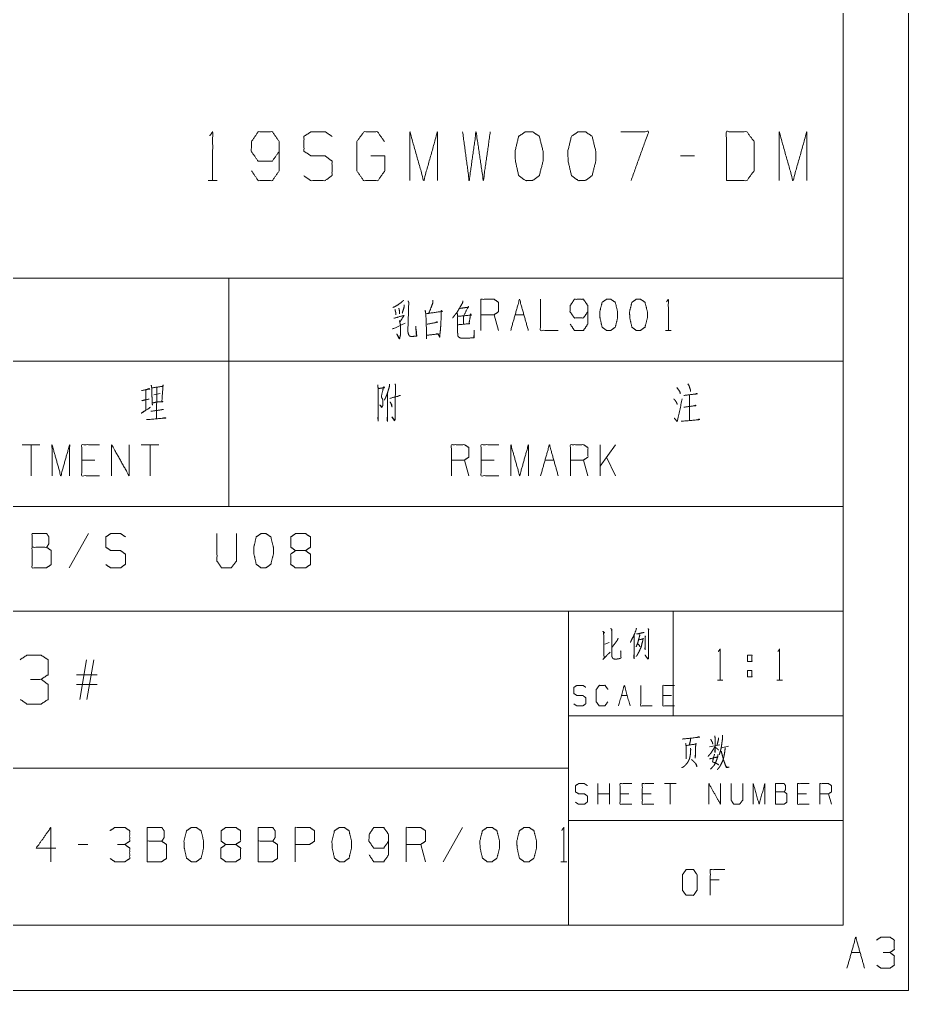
# Model space of a CAD drawing. Header units: millimetres. Extents: x 0 to 420, y 0 to 297.
# Drawn here: x 352 to 420, y 0 to 74.2 of the extents above; entities that cross this region are included whole.
import ezdxf

# ---------------------------------------------------------------- set-up
doc = ezdxf.new("R2010")
doc.units = ezdxf.units.MM
doc.layers.add('1', color=7, linetype='Continuous', true_color=0xffffff)

msp = doc.modelspace()

# ---------------------------------------------------------------- linework, layer by layer
at = {"layer": '1', "color": 132, "linetype": 'Continuous', "lineweight": 18}
for p, q in [((420, 0), (420, 297)), ((415, 5), (415, 292)), ((235, 37), (415, 37)), ((235, 29), (415, 29)), ((394, 29), (394, 5)), ((402, 29), (402, 21)), ((394, 21), (415, 21)), ((285, 17), (394, 17)), ((394, 13), (415, 13)), ((25, 5), (415, 5)), ((235, 5), (415, 5)), ((0, 0), (420, 0))]:
    msp.add_line(p, q, dxfattribs=at)
at = {"layer": '1', "color": 95, "linetype": 'Continuous', "lineweight": 18}
for p, q in [((403.618, 63.814), (402.56, 63.814)), ((366.44, 61.924), (367.108, 61.924)), ((338, 54.463), (368, 54.463)), ((368, 54.463), (368, 48.113)), ((368, 54.463), (415, 54.463)), ((415, 54.463), (415, 48.113)), ((388.638, 50.475), (388.302, 51.675)), ((389.907, 51.675), (390.578, 51.675)), ((401.413, 50.475), (401.837, 50.475)), ((338, 48.113), (368, 48.113)), ((368, 48.113), (368, 37)), ((368, 48.113), (415, 48.113)), ((415, 48.113), (415, 37)), ((362.502, 46.1), (362.484, 43.7)), ((362.272, 45.55), (362.75, 45.65)), ((403.255, 45.525), (403.255, 43.6)), ((353.555, 41.737), (352.212, 41.737)), ((352.884, 41.737), (352.884, 39.362)), ((362.661, 41.737), (361.318, 41.737)), ((361.99, 41.737), (361.99, 39.362)), ((397.578, 41.737), (396.411, 40.088)), ((396.411, 39.362), (396.411, 41.737)), ((357.772, 40.563), (356.765, 40.563)), ((386.372, 39.362), (386.037, 40.563)), ((388.313, 40.563), (387.306, 40.563)), ((392.194, 40.563), (392.866, 40.563)), ((395.478, 39.362), (395.142, 40.563)), ((397.578, 39.362), (396.906, 40.788)), ((338, 37), (368, 37)), ((368, 37), (415, 37)), ((357.273, 34.94), (355.79, 32.318)), ((396.779, 26.497), (397.101, 26.621)), ((356.604, 22.26), (357.132, 25.291)), ((357.689, 25.291), (357.16, 22.26)), ((357.94, 24.15), (356.353, 24.15)), ((407.685, 24.463), (408.021, 24.463)), ((407.685, 24.463), (407.685, 23.988)), ((357.94, 23.402), (356.353, 23.402)), ((405.373, 23.738), (405.798, 23.738)), ((409.926, 23.738), (410.35, 23.738)), ((398.037, 22.558), (398.482, 22.558)), ((401.876, 22.558), (401.209, 22.558)), ((404.777, 18.629), (405.567, 18.795)), ((405.684, 18.567), (406.226, 18.691)), ((396.239, 14.249), (396.239, 15.822)), ((397.129, 14.249), (397.129, 15.822)), ((402.221, 15.822), (401.331, 15.822)), ((401.776, 15.822), (401.776, 14.249)), ((397.129, 15.044), (396.239, 15.044)), ((398.604, 15.044), (397.936, 15.044)), ((400.301, 15.044), (399.634, 15.044)), ((412.182, 15.044), (411.514, 15.044)), ((414.101, 14.249), (413.879, 15.044)), ((385.884, 12.469), (384.401, 9.847)), ((357.227, 11.172), (356.485, 11.172)), ((383.056, 9.847), (382.685, 11.172)), ((393.395, 9.847), (393.863, 9.847)), ((405.523, 8.463), (404.835, 8.463)), ((415.625, 2.912), (416.296, 2.912))]:
    msp.add_line(p, q, dxfattribs=at)
for points, knots in [([(366.552, 65.35), (366.774, 65.664), (366.774, 61.924)], [0, 0, 0.093487, 1, 1]), ([(369.752, 62.672), (370.253, 61.924), (371.338, 61.924), (371.867, 62.672), (371.867, 64.916), (371.338, 65.664), (370.253, 65.664), (369.752, 64.916), (369.724, 64.168), (370.253, 63.42), (371.338, 63.42), (371.867, 64.168)], [0, 0, 0.076855, 0.169523, 0.247727, 0.439295, 0.5175, 0.610167, 0.687023, 0.750924, 0.829128, 0.921796, 1, 1]), ([(373.759, 62.279), (374.288, 61.924), (375.373, 61.924), (375.902, 62.318), (375.902, 63.42), (375.373, 63.814), (374.315, 63.814), (373.759, 64.168), (373.759, 65.31), (374.315, 65.664), (375.373, 65.664), (375.902, 65.31)], [0, 0, 0.068034, 0.184056, 0.254519, 0.372335, 0.442798, 0.555843, 0.62637, 0.748394, 0.818922, 0.931966, 1, 1]), ([(378.879, 63.814), (379.937, 63.814), (379.937, 62.672), (379.408, 61.924), (378.323, 61.924), (377.794, 62.672), (377.794, 64.916), (378.35, 65.664), (379.38, 65.664), (379.909, 64.916)], [0, 0, 0.103295, 0.214795, 0.304261, 0.410273, 0.499739, 0.718894, 0.809956, 0.910534, 1, 1]), ([(381.857, 61.924), (381.857, 65.664), (382.914, 61.924), (383.972, 65.664), (383.972, 61.924)], [0, 0, 0.245192, 0.5, 0.754808, 1, 1]), ([(385.892, 65.664), (386.393, 61.924), (386.921, 65.664), (387.478, 61.924), (388.007, 65.664)], [0, 0, 0.249745, 0.499742, 0.750003, 1, 1]), ([(391.235, 61.924), (391.764, 62.318), (392.042, 63.42), (392.042, 64.168), (391.764, 65.31), (391.235, 65.664), (390.706, 65.664), (390.177, 65.31), (389.899, 64.168), (389.927, 63.42), (390.177, 62.318), (390.706, 61.924), (391.235, 61.924)], [0, 0, 0.067527, 0.183971, 0.260584, 0.380942, 0.446142, 0.500308, 0.565504, 0.685864, 0.762529, 0.87831, 0.945833, 1, 1]), ([(395.27, 61.924), (395.799, 62.318), (396.077, 63.42), (396.077, 64.168), (395.799, 65.31), (395.27, 65.664), (394.741, 65.664), (394.212, 65.31), (393.934, 64.168), (393.962, 63.42), (394.212, 62.318), (394.741, 61.924), (395.27, 61.924)], [0, 0, 0.067527, 0.183973, 0.260585, 0.380944, 0.446144, 0.500306, 0.565506, 0.685865, 0.762531, 0.878311, 0.945838, 1, 1]), ([(398.776, 61.924), (400.112, 65.664), (397.997, 65.664)], [0, 0, 0.652471, 1, 1]), ([(406.067, 61.924), (407.625, 61.924), (408.182, 62.672), (408.182, 64.916), (407.625, 65.664), (406.067, 65.664), (406.067, 61.924)], [0, 0, 0.142137, 0.227162, 0.431791, 0.516816, 0.658953, 1, 1]), ([(410.102, 61.924), (410.102, 65.664), (411.159, 61.924), (412.217, 65.664), (412.217, 61.924)], [0, 0, 0.245192, 0.5, 0.754808, 1, 1]), ([(381.366, 52.775), (381.278, 52.675), (380.978, 52.45), (380.73, 52.3), (380.553, 52.225)], [0, 0, 0.134753, 0.51387, 0.806074, 1, 1]), ([(381.72, 52.725), (381.791, 52.575), (381.773, 52.625), (381.702, 50.4), (381.738, 50.225), (381.773, 50.125), (381.826, 50.05), (381.897, 50.025), (381.985, 50), (382.392, 50.05), (382.303, 50.8), (382.356, 50.075)], [0, 0, 0.033981, 0.044847, 0.501021, 0.537607, 0.559341, 0.57816, 0.593526, 0.612348, 0.696285, 0.851038, 1, 1]), ([(383.625, 52.775), (383.608, 52.575), (383.484, 52.225), (383.289, 51.75)], [0, 0, 0.185007, 0.527071, 1, 1]), ([(385.919, 52.725), (385.884, 52.575), (385.619, 52.125), (385.478, 51.875), (385.318, 51.675), (385.124, 51.425)], [0, 0, 0.10034, 0.440403, 0.627406, 0.793794, 1, 1]), ([(387.294, 50.475), (387.294, 52.85), (388.302, 52.85), (388.638, 52.625), (388.638, 51.9), (388.302, 51.675), (387.294, 51.675)], [0, 0, 0.400946, 0.57103, 0.639276, 0.76167, 0.829917, 1, 1]), ([(389.571, 50.475), (390.243, 52.85), (390.914, 50.475)], [0, 0, 0.500001, 1, 1]), ([(391.847, 52.85), (391.847, 50.475), (393.191, 50.475)], [0, 0, 0.638733, 1, 1]), ([(394.124, 50.95), (394.442, 50.475), (395.131, 50.475), (395.467, 50.95), (395.467, 52.375), (395.131, 52.85), (394.442, 52.85), (394.124, 52.375), (394.106, 51.9), (394.442, 51.425), (395.131, 51.425), (395.467, 51.9)], [0, 0, 0.076857, 0.169526, 0.247729, 0.439297, 0.5175, 0.610168, 0.687026, 0.750926, 0.829129, 0.921797, 1, 1]), ([(397.231, 50.475), (397.567, 50.725), (397.744, 51.425), (397.744, 51.9), (397.567, 52.625), (397.231, 52.85), (396.895, 52.85), (396.559, 52.625), (396.383, 51.9), (396.4, 51.425), (396.559, 50.725), (396.895, 50.475), (397.231, 50.475)], [0, 0, 0.06753, 0.183974, 0.260586, 0.380945, 0.446147, 0.50031, 0.565507, 0.685867, 0.762532, 0.878313, 0.945837, 1, 1]), ([(399.508, 50.475), (399.843, 50.725), (400.02, 51.425), (400.02, 51.9), (399.843, 52.625), (399.508, 52.85), (399.172, 52.85), (398.836, 52.625), (398.659, 51.9), (398.677, 51.425), (398.836, 50.725), (399.172, 50.475), (399.508, 50.475)], [0, 0, 0.067524, 0.18397, 0.260582, 0.380942, 0.446139, 0.500302, 0.565504, 0.685862, 0.762527, 0.878308, 0.945837, 1, 1]), ([(401.484, 52.65), (401.625, 52.85), (401.625, 50.475)], [0, 0, 0.093495, 1, 1]), ([(380.712, 52.075), (380.783, 51.825), (380.783, 51.675)], [0, 0, 0.633969, 1, 1]), ([(381.013, 52.175), (381.066, 51.95), (381.066, 51.75)], [0, 0, 0.536138, 1, 1]), ([(381.42, 52.425), (381.42, 52.275), (381.278, 51.8)], [0, 0, 0.232345, 1, 1]), ([(383.024, 52.025), (383.077, 51.725), (383.113, 50.925), (383.13, 49.825), (383.13, 50.1), (384.032, 50.2), (383.943, 50.225), (383.82, 50.175)], [0, 0, 0.084325, 0.305972, 0.610479, 0.686596, 0.937637, 0.963061, 1, 1]), ([(383.095, 51.75), (384.332, 51.925), (384.262, 52), (384.262, 51.775), (384.226, 50.95), (384.191, 50.475), (384.155, 50.2), (384.138, 49.95), (384.032, 50.175)], [0, 0, 0.341756, 0.369944, 0.431481, 0.657323, 0.787594, 0.863427, 0.931971, 1, 1]), ([(385.654, 52.15), (386.361, 52.25), (386.326, 52.3), (385.972, 51.575), (385.955, 50.95)], [0, 0, 0.323521, 0.351265, 0.716713, 1, 1]), ([(380.624, 51.4), (381.42, 51.625), (381.101, 51.125), (381.066, 51.225), (381.137, 50.875), (381.137, 50.325), (381.137, 50.15), (381.101, 49.975), (381.084, 49.85), (381.048, 49.825), (380.854, 50.2), (381.066, 49.85)], [0, 0, 0.218261, 0.374752, 0.40276, 0.497047, 0.642276, 0.688487, 0.735629, 0.768963, 0.780404, 0.891938, 1, 1]), ([(385.478, 51.8), (385.513, 51.575), (385.495, 50.45), (385.513, 50.25), (385.513, 50.125), (385.548, 50), (385.69, 49.9), (385.831, 49.875), (386.732, 49.9), (386.75, 49.9), (386.768, 49.925), (386.785, 50.5), (386.75, 49.9)], [0, 0, 0.053568, 0.318199, 0.365422, 0.394822, 0.425374, 0.466106, 0.499885, 0.711974, 0.716136, 0.723334, 0.858637, 1, 1]), ([(385.513, 51.55), (386.556, 51.65), (386.503, 51.725), (386.379, 50.975), (386.45, 51), (385.513, 50.9)], [0, 0, 0.359173, 0.390666, 0.651277, 0.676998, 1, 1]), ([(380.518, 50.6), (380.642, 50.625), (381.49, 51.025)], [0, 0, 0.118618, 1, 1]), ([(383.183, 50.95), (383.996, 51.1), (383.926, 51.125), (383.82, 51.075)], [0, 0, 0.811334, 0.884954, 1, 1]), ([(362.078, 46.275), (362.113, 46.075), (362.131, 45.45), (362.166, 44.75), (362.149, 44.925), (362.52, 45), (362.962, 45.025), (362.891, 45.05), (362.979, 46.3), (362.997, 46.225), (362.944, 46.2), (362.131, 46.075)], [0, 0, 0.0422, 0.172115, 0.317747, 0.354293, 0.432981, 0.524937, 0.540517, 0.800892, 0.816902, 0.829077, 1, 1]), ([(379.395, 46.3), (379.43, 46.05), (379.43, 43.55), (379.412, 43.775), (379.43, 43.95)], [0, 0, 0.080051, 0.872676, 0.944234, 1, 1]), ([(379.448, 46.025), (379.925, 46.1), (379.854, 46.175), (379.678, 45.45), (379.695, 45.35), (379.766, 45.225), (379.801, 45.1), (379.801, 44.8), (379.766, 44.675), (379.713, 44.575), (379.554, 44.775), (379.731, 44.625)], [0, 0, 0.176449, 0.214093, 0.486652, 0.523743, 0.576195, 0.62364, 0.733214, 0.78066, 0.821997, 0.915335, 1, 1]), ([(380.296, 46.375), (380.296, 46.2), (380.208, 45.9), (380.102, 45.575), (379.996, 45.325), (379.907, 45.15)], [0, 0, 0.134901, 0.375985, 0.639526, 0.848865, 1, 1]), ([(380.738, 46.4), (380.756, 46.225), (380.72, 43.8), (380.72, 43.65), (380.685, 43.55), (380.473, 43.875), (380.703, 43.6)], [0, 0, 0.048809, 0.721809, 0.763433, 0.792866, 0.900556, 1, 1]), ([(402.283, 46.1), (402.513, 45.775), (402.531, 45.625)], [0, 0, 0.724919, 1, 1]), ([(403.114, 46.4), (403.22, 46.225), (403.273, 46.05), (403.308, 45.95), (403.308, 45.8)], [0, 0, 0.317961, 0.602104, 0.766914, 1, 1]), ([(361.336, 45.875), (361.972, 46), (361.919, 46.025), (361.671, 45.925), (361.671, 44.375), (361.318, 44.15), (362.025, 44.6)], [0, 0, 0.171508, 0.187016, 0.257597, 0.667533, 0.778358, 1, 1]), ([(380.155, 45.7), (380.137, 43.525), (380.119, 43.725), (380.137, 43.875)], [0, 0, 0.860769, 0.940226, 1, 1]), ([(380.331, 45.275), (381.127, 45.5), (381.074, 45.5), (380.915, 45.425)], [0, 0, 0.783129, 0.833379, 1, 1]), ([(402.813, 45.5), (403.627, 45.6), (403.856, 45.625), (403.786, 45.65), (403.697, 45.6)], [0, 0, 0.667715, 0.856109, 0.917228, 1, 1]), ([(361.919, 45.225), (361.901, 45.225), (361.353, 45.1)], [0, 0, 0.030453, 1, 1]), ([(380.349, 45), (380.473, 44.775), (380.491, 44.625), (380.42, 44.9)], [0, 0, 0.371206, 0.589538, 1, 1]), ([(402.036, 45.25), (402.124, 45.15), (402.23, 45), (402.283, 44.9), (402.301, 44.8)], [0, 0, 0.250916, 0.596269, 0.80909, 1, 1]), ([(402.071, 43.775), (402.301, 43.5), (402.69, 45.25)], [0, 0, 0.166599, 1, 1]), ([(402.813, 44.6), (403.573, 44.7), (403.75, 44.725), (403.697, 44.75), (403.627, 44.725)], [0, 0, 0.710676, 0.876155, 0.930483, 1, 1]), ([(362.043, 44.3), (362.131, 44.3), (362.997, 44.425), (362.944, 44.425), (362.82, 44.4)], [0, 0, 0.077353, 0.843142, 0.889525, 1, 1]), ([(361.724, 43.65), (363.191, 43.775), (363.085, 43.8), (362.944, 43.75)], [0, 0, 0.850448, 0.913377, 1, 1]), ([(402.619, 43.525), (404.033, 43.65), (403.998, 43.7), (403.839, 43.625)], [0, 0, 0.856874, 0.893835, 1, 1]), ([(354.488, 39.362), (354.488, 41.737), (355.16, 39.362), (355.832, 41.737), (355.832, 39.362)], [0, 0, 0.245192, 0.500001, 0.754808, 1, 1]), ([(358.108, 39.362), (356.765, 39.362), (356.765, 41.737), (358.108, 41.737)], [0, 0, 0.26539, 0.73461, 1, 1]), ([(359.041, 39.362), (359.041, 41.737), (360.385, 39.362), (360.385, 41.737)], [0, 0, 0.317574, 0.682426, 1, 1]), ([(385.029, 39.362), (385.029, 41.737), (386.037, 41.737), (386.372, 41.513), (386.372, 40.788), (386.037, 40.563), (385.029, 40.563)], [0, 0, 0.400952, 0.571031, 0.639278, 0.761674, 0.829922, 1, 1]), ([(388.649, 39.362), (387.306, 39.362), (387.306, 41.737), (388.649, 41.737)], [0, 0, 0.26539, 0.73461, 1, 1]), ([(389.582, 39.362), (389.582, 41.737), (390.254, 39.362), (390.925, 41.737), (390.925, 39.362)], [0, 0, 0.245192, 0.499999, 0.754808, 1, 1]), ([(394.135, 39.362), (394.135, 41.737), (395.142, 41.737), (395.478, 41.513), (395.478, 40.788), (395.142, 40.563), (394.135, 40.563)], [0, 0, 0.400951, 0.571036, 0.639278, 0.761673, 0.829915, 1, 1]), ([(352.962, 33.891), (352.962, 34.94), (354.074, 34.94), (354.25, 34.691), (354.25, 34.167), (354.074, 33.891), (352.962, 33.891), (352.962, 32.318), (354.054, 32.318), (354.425, 32.566), (354.425, 33.642), (354.074, 33.891)], [0, 0, 0.115916, 0.238848, 0.27247, 0.330428, 0.366583, 0.489516, 0.663389, 0.784165, 0.833488, 0.952454, 1, 1]), ([(358.6, 32.566), (358.97, 32.318), (359.731, 32.318), (360.102, 32.594), (360.102, 33.366), (359.731, 33.642), (358.99, 33.642), (358.6, 33.891), (358.6, 34.691), (358.99, 34.94), (359.731, 34.94), (360.102, 34.691)], [0, 0, 0.068036, 0.184054, 0.254519, 0.372335, 0.4428, 0.555844, 0.62637, 0.748394, 0.81892, 0.931964, 1, 1]), ([(367.105, 34.94), (367.105, 32.842), (367.456, 32.318), (368.198, 32.318), (368.588, 32.842), (368.588, 34.94)], [0, 0, 0.337152, 0.438599, 0.557781, 0.662848, 1, 1]), ([(370.851, 32.318), (371.222, 32.594), (371.417, 33.366), (371.417, 33.891), (371.222, 34.691), (370.851, 34.94), (370.48, 34.94), (370.11, 34.691), (369.914, 33.891), (369.934, 33.366), (370.11, 32.594), (370.48, 32.318), (370.851, 32.318)], [0, 0, 0.067526, 0.183971, 0.260584, 0.380943, 0.446141, 0.500306, 0.565504, 0.685863, 0.762529, 0.87831, 0.945835, 1, 1]), ([(373.114, 33.642), (372.763, 33.891), (372.763, 34.691), (373.114, 34.94), (373.875, 34.94), (374.246, 34.691), (374.246, 33.891), (373.875, 33.642), (373.114, 33.642), (372.743, 33.366), (372.743, 32.594), (373.114, 32.318), (373.875, 32.318), (374.246, 32.566), (374.246, 33.366), (373.875, 33.642)], [0, 0, 0.047573, 0.136085, 0.183658, 0.267814, 0.317165, 0.405677, 0.455028, 0.539184, 0.590296, 0.675756, 0.726869, 0.811025, 0.860375, 0.948887, 1, 1]), ([(397.218, 27.698), (397.335, 27.553), (397.291, 27.594), (397.291, 26.725), (397.291, 26.042), (397.291, 25.938), (397.306, 25.545), (397.35, 25.441), (397.408, 25.379), (397.54, 25.338), (397.804, 25.358), (397.994, 25.421), (398.008, 25.441), (397.979, 25.979)], [0, 0, 0.050887, 0.067371, 0.30486, 0.491459, 0.519732, 0.627242, 0.657953, 0.681265, 0.71898, 0.791172, 0.845841, 0.852765, 1, 1]), ([(399.179, 27.698), (399.164, 27.594), (398.988, 27.139), (398.842, 26.87), (398.725, 26.621)], [0, 0, 0.089072, 0.504979, 0.766001, 1, 1]), ([(400.071, 27.677), (400.13, 27.594), (400.101, 27.573), (400.115, 25.524), (400.115, 25.503), (400.101, 25.379), (400.071, 25.338), (399.837, 25.648), (400.071, 25.358), (400.101, 25.441)], [0, 0, 0.031372, 0.042462, 0.676473, 0.682877, 0.721567, 0.737252, 0.857566, 0.97283, 1, 1]), ([(396.618, 27.47), (396.764, 27.346), (396.677, 27.387), (396.706, 25.4), (396.618, 25.317), (397.174, 25.876)], [0, 0, 0.060255, 0.090729, 0.71461, 0.752496, 1, 1]), ([(397.291, 26.228), (397.716, 26.766), (397.789, 26.952)], [0, 0, 0.77398, 1, 1]), ([(399.018, 27.139), (399.003, 25.379), (398.988, 25.503), (398.988, 25.524), (399.003, 25.71)], [0, 0, 0.841012, 0.900786, 0.910681, 1, 1]), ([(399.427, 27.221), (399.442, 27.18), (399.369, 26.89), (399.296, 26.621), (399.223, 26.435), (399.164, 26.29)], [0, 0, 0.044891, 0.350478, 0.63559, 0.840224, 1, 1]), ([(399.427, 26.828), (399.72, 26.89), (399.691, 26.952), (399.662, 26.725), (399.603, 26.518), (399.574, 26.352), (399.515, 26.186), (399.442, 26.042), (399.369, 25.876), (399.296, 25.752), (399.223, 25.607), (399.164, 25.545)], [0, 0, 0.158182, 0.194476, 0.315843, 0.429568, 0.518472, 0.611327, 0.697145, 0.792857, 0.869066, 0.954883, 1, 1]), ([(399.193, 27.284), (399.223, 27.263), (399.252, 27.263), (399.764, 27.387), (399.72, 27.387), (399.647, 27.346)], [0, 0, 0.049781, 0.090425, 0.822292, 0.883256, 1, 1]), ([(399.852, 27.118), (399.881, 27.077), (399.852, 27.056), (399.852, 26.062), (399.837, 26.166), (399.852, 26.29)], [0, 0, 0.038712, 0.066084, 0.824707, 0.904517, 1, 1]), ([(399.281, 26.518), (399.413, 26.393), (399.442, 26.29)], [0, 0, 0.6273, 1, 1]), ([(405.444, 25.913), (405.585, 26.113), (405.585, 23.738)], [0, 0, 0.093487, 1, 1]), ([(409.997, 25.913), (410.138, 26.113), (410.138, 23.738)], [0, 0, 0.093487, 1, 1]), ([(353.654, 23.795), (354.183, 24.15), (354.183, 25.291), (353.654, 25.646), (352.569, 25.646), (352.04, 25.291)], [0, 0, 0.153878, 0.429856, 0.583735, 0.84613, 1, 1]), ([(407.685, 25.163), (407.685, 25.638), (408.021, 25.638), (408.021, 25.163), (407.685, 25.163)], [0, 0, 0.292916, 0.5, 0.792916, 1, 1]), ([(352.068, 22.26), (352.569, 21.906), (353.654, 21.906), (354.183, 22.26), (354.183, 23.402), (353.654, 23.795), (352.847, 23.795)], [0, 0, 0.124119, 0.343684, 0.472446, 0.703377, 0.836735, 1, 1]), ([(408.021, 24.463), (408.021, 23.988), (407.685, 23.988)], [0, 0, 0.585831, 1, 1]), ([(394.408, 21.912), (394.631, 21.763), (395.087, 21.763), (395.31, 21.928), (395.31, 22.392), (395.087, 22.558), (394.642, 22.558), (394.408, 22.707), (394.408, 23.187), (394.642, 23.336), (395.087, 23.336), (395.31, 23.187)], [0, 0, 0.068029, 0.184052, 0.254519, 0.372336, 0.442804, 0.555843, 0.62637, 0.748396, 0.818923, 0.931962, 1, 1]), ([(396.995, 22.077), (396.773, 21.763), (396.339, 21.763), (396.117, 22.077), (396.117, 23.021), (396.339, 23.336), (396.784, 23.336), (397.007, 23.021)], [0, 0, 0.114571, 0.243364, 0.357935, 0.638587, 0.753157, 0.885429, 1, 1]), ([(397.814, 21.763), (398.259, 23.336), (398.704, 21.763)], [0, 0, 0.499998, 1, 1]), ([(399.511, 23.336), (399.511, 21.763), (400.401, 21.763)], [0, 0, 0.638737, 1, 1]), ([(402.098, 21.763), (401.209, 21.763), (401.209, 23.336), (402.098, 23.336)], [0, 0, 0.265388, 0.734612, 1, 1]), ([(402.685, 19.229), (404.031, 19.374), (403.972, 19.395), (403.826, 19.374)], [0, 0, 0.865805, 0.905503, 1, 1]), ([(405.172, 19.478), (405.201, 19.333), (405.201, 18.194), (405.172, 18.339), (405.201, 18.463)], [0, 0, 0.094654, 0.823642, 0.918295, 1, 1]), ([(405.465, 19.333), (405.465, 19.229), (405.348, 18.753)], [0, 0, 0.174306, 1, 1]), ([(405.772, 19.519), (405.772, 19.395), (405.757, 19.167), (405.713, 18.877), (405.67, 18.567), (405.611, 18.318), (405.538, 18.091), (405.523, 18.029)], [0, 0, 0.081859, 0.232245, 0.425429, 0.632112, 0.800316, 0.957949, 1, 1]), ([(402.948, 18.898), (402.977, 18.732), (402.992, 18.298), (402.992, 17.718), (402.977, 17.801), (402.977, 17.946)], [0, 0, 0.119124, 0.427226, 0.837796, 0.897358, 1, 1]), ([(402.977, 18.732), (403.768, 18.857), (403.724, 18.898), (403.709, 18.546), (403.709, 18.174), (403.694, 17.946), (403.68, 17.76), (403.665, 17.842), (403.694, 18.029)], [0, 0, 0.351984, 0.378534, 0.533493, 0.697426, 0.797814, 0.880033, 0.917028, 1, 1]), ([(403.299, 19.291), (403.329, 19.167), (403.226, 18.774)], [0, 0, 0.238945, 1, 1]), ([(405.187, 18.65), (405.055, 18.422), (404.923, 18.215), (404.791, 18.049), (404.66, 17.904)], [0, 0, 0.287233, 0.555137, 0.786183, 1, 1]), ([(404.865, 19.209), (404.996, 18.981), (405.026, 18.836)], [0, 0, 0.640218, 1, 1]), ([(405.201, 18.608), (405.377, 18.484), (405.465, 18.381)], [0, 0, 0.613114, 1, 1]), ([(405.977, 18.567), (405.933, 18.215), (405.889, 17.967), (405.845, 17.76), (405.787, 17.573), (405.67, 17.325), (405.567, 17.139), (405.45, 16.973), (405.362, 16.89)], [0, 0, 0.194372, 0.332632, 0.448613, 0.555646, 0.70616, 0.822691, 0.933849, 1, 1]), ([(403.314, 18.525), (403.343, 18.401), (403.329, 18.36), (403.314, 18.07), (403.27, 17.822), (403.226, 17.677), (403.153, 17.532), (403.065, 17.387), (402.919, 17.221), (402.772, 17.097), (402.655, 17.035)], [0, 0, 0.073225, 0.098424, 0.26494, 0.409696, 0.496582, 0.589746, 0.686975, 0.813798, 0.923947, 1, 1]), ([(404.777, 17.718), (405.406, 17.863), (405.421, 18.049), (405.421, 17.967), (405.348, 17.718), (405.245, 17.449), (405.143, 17.242), (405.026, 17.118), (404.923, 16.994), (404.85, 16.932)], [0, 0, 0.304469, 0.392577, 0.431617, 0.55371, 0.68947, 0.798366, 0.878841, 0.95475, 1, 1]), ([(405.157, 18.07), (404.996, 17.49), (405.099, 17.449), (405.216, 17.408), (405.333, 17.346), (405.479, 17.263)], [0, 0, 0.529111, 0.626299, 0.735529, 0.852099, 1, 1]), ([(405.655, 18.298), (405.684, 18.256), (405.831, 17.677), (405.933, 17.408), (406.035, 17.118), (406.065, 17.056), (406.284, 17.076), (406.065, 17.097), (405.992, 17.221)], [0, 0, 0.026719, 0.341744, 0.493482, 0.655463, 0.691641, 0.807838, 0.924035, 1, 1]), ([(403.387, 17.677), (403.592, 17.49), (403.709, 17.366), (403.768, 17.283), (403.811, 17.118), (403.724, 17.325)], [0, 0, 0.292982, 0.473564, 0.580848, 0.762106, 1, 1]), ([(394.53, 14.398), (394.753, 14.249), (395.209, 14.249), (395.432, 14.414), (395.432, 14.878), (395.209, 15.044), (394.764, 15.044), (394.53, 15.193), (394.53, 15.673), (394.764, 15.822), (395.209, 15.822), (395.432, 15.673)], [0, 0, 0.068036, 0.184055, 0.25452, 0.372334, 0.442799, 0.555845, 0.626371, 0.748393, 0.818918, 0.931964, 1, 1]), ([(398.826, 14.249), (397.936, 14.249), (397.936, 15.822), (398.826, 15.822)], [0, 0, 0.265394, 0.734606, 1, 1]), ([(400.523, 14.249), (399.634, 14.249), (399.634, 15.822), (400.523, 15.822)], [0, 0, 0.265394, 0.734606, 1, 1]), ([(404.725, 14.249), (404.725, 15.822), (405.615, 14.249), (405.615, 15.822)], [0, 0, 0.317573, 0.682427, 1, 1]), ([(406.423, 15.822), (406.423, 14.563), (406.633, 14.249), (407.078, 14.249), (407.312, 14.563), (407.312, 15.822)], [0, 0, 0.337149, 0.438598, 0.557784, 0.662851, 1, 1]), ([(408.12, 14.249), (408.12, 15.822), (408.565, 14.249), (409.01, 15.822), (409.01, 14.249)], [0, 0, 0.245192, 0.5, 0.754808, 1, 1]), ([(409.817, 15.193), (409.817, 15.822), (410.484, 15.822), (410.59, 15.673), (410.59, 15.358), (410.484, 15.193), (409.817, 15.193), (409.817, 14.249), (410.473, 14.249), (410.695, 14.398), (410.695, 15.044), (410.484, 15.193)], [0, 0, 0.115916, 0.238849, 0.272472, 0.33043, 0.366587, 0.48952, 0.663395, 0.784172, 0.83349, 0.952457, 1, 1]), ([(412.404, 14.249), (411.514, 14.249), (411.514, 15.822), (412.404, 15.822)], [0, 0, 0.265394, 0.734606, 1, 1]), ([(413.211, 14.249), (413.211, 15.822), (413.879, 15.822), (414.101, 15.673), (414.101, 15.193), (413.879, 15.044), (413.211, 15.044)], [0, 0, 0.400946, 0.571033, 0.639276, 0.76167, 0.829914, 1, 1]), ([(354.769, 10.896), (353.286, 10.896), (354.398, 12.469), (354.398, 9.847)], [0, 0, 0.245868, 0.565293, 1, 1]), ([(360.055, 11.172), (360.426, 11.421), (360.426, 12.221), (360.055, 12.469), (359.294, 12.469), (358.923, 12.221)], [0, 0, 0.153874, 0.429854, 0.583729, 0.846126, 1, 1]), ([(361.772, 11.421), (361.772, 12.469), (362.884, 12.469), (363.06, 12.221), (363.06, 11.697), (362.884, 11.421), (361.772, 11.421), (361.772, 9.847), (362.864, 9.847), (363.235, 10.096), (363.235, 11.172), (362.884, 11.421)], [0, 0, 0.115917, 0.238847, 0.272469, 0.330428, 0.366584, 0.489513, 0.663389, 0.784162, 0.833485, 0.952453, 1, 1]), ([(365.517, 9.847), (365.888, 10.123), (366.083, 10.896), (366.083, 11.421), (365.888, 12.221), (365.517, 12.469), (365.147, 12.469), (364.776, 12.221), (364.581, 11.421), (364.6, 10.896), (364.776, 10.123), (365.147, 9.847), (365.517, 9.847)], [0, 0, 0.06753, 0.183974, 0.260586, 0.380945, 0.446147, 0.500311, 0.565508, 0.685867, 0.762531, 0.878311, 0.945836, 1, 1]), ([(367.78, 11.172), (367.429, 11.421), (367.429, 12.221), (367.78, 12.469), (368.541, 12.469), (368.912, 12.221), (368.912, 11.421), (368.541, 11.172), (367.78, 11.172), (367.41, 10.896), (367.41, 10.123), (367.78, 9.847), (368.541, 9.847), (368.912, 10.096), (368.912, 10.896), (368.541, 11.172)], [0, 0, 0.047576, 0.136087, 0.183663, 0.267818, 0.317168, 0.405679, 0.455029, 0.539183, 0.590299, 0.675757, 0.726873, 0.811028, 0.860377, 0.948888, 1, 1]), ([(370.258, 11.421), (370.258, 12.469), (371.37, 12.469), (371.546, 12.221), (371.546, 11.697), (371.37, 11.421), (370.258, 11.421), (370.258, 9.847), (371.35, 9.847), (371.721, 10.096), (371.721, 11.172), (371.37, 11.421)], [0, 0, 0.115917, 0.238847, 0.272469, 0.330428, 0.366584, 0.489513, 0.663389, 0.784162, 0.833485, 0.952453, 1, 1]), ([(373.086, 9.847), (373.086, 12.469), (374.199, 12.469), (374.569, 12.221), (374.569, 11.421), (374.179, 11.172), (373.086, 11.172)], [0, 0, 0.401148, 0.571313, 0.639589, 0.762044, 0.83282, 1, 1]), ([(376.832, 9.847), (377.203, 10.123), (377.398, 10.896), (377.398, 11.421), (377.203, 12.221), (376.832, 12.469), (376.461, 12.469), (376.091, 12.221), (375.896, 11.421), (375.915, 10.896), (376.091, 10.123), (376.461, 9.847), (376.832, 9.847)], [0, 0, 0.067525, 0.183969, 0.260581, 0.380939, 0.446136, 0.500306, 0.565503, 0.685861, 0.762526, 0.878305, 0.94583, 1, 1]), ([(378.744, 10.372), (379.095, 9.847), (379.856, 9.847), (380.227, 10.372), (380.227, 11.945), (379.856, 12.469), (379.095, 12.469), (378.744, 11.945), (378.724, 11.421), (379.095, 10.896), (379.856, 10.896), (380.227, 11.421)], [0, 0, 0.076856, 0.169524, 0.247728, 0.439297, 0.5175, 0.610168, 0.687024, 0.750925, 0.829128, 0.921797, 1, 1]), ([(381.573, 9.847), (381.573, 12.469), (382.685, 12.469), (383.056, 12.221), (383.056, 11.421), (382.685, 11.172), (381.573, 11.172)], [0, 0, 0.400953, 0.571035, 0.639278, 0.761675, 0.829917, 1, 1]), ([(388.147, 9.847), (388.518, 10.123), (388.713, 10.896), (388.713, 11.421), (388.518, 12.221), (388.147, 12.469), (387.776, 12.469), (387.406, 12.221), (387.21, 11.421), (387.23, 10.896), (387.406, 10.123), (387.776, 9.847), (388.147, 9.847)], [0, 0, 0.067525, 0.18397, 0.260581, 0.38094, 0.446137, 0.500301, 0.565503, 0.685862, 0.762526, 0.878306, 0.945836, 1, 1]), ([(390.976, 9.847), (391.347, 10.123), (391.542, 10.896), (391.542, 11.421), (391.347, 12.221), (390.976, 12.469), (390.605, 12.469), (390.234, 12.221), (390.039, 11.421), (390.059, 10.896), (390.234, 10.123), (390.605, 9.847), (390.976, 9.847)], [0, 0, 0.067525, 0.183971, 0.260584, 0.380944, 0.446141, 0.500306, 0.565504, 0.685864, 0.762529, 0.87831, 0.945835, 1, 1]), ([(393.473, 12.249), (393.629, 12.469), (393.629, 9.847)], [0, 0, 0.093489, 1, 1]), ([(358.943, 10.096), (359.294, 9.847), (360.055, 9.847), (360.426, 10.096), (360.426, 10.896), (360.055, 11.172), (359.489, 11.172)], [0, 0, 0.12412, 0.343687, 0.472445, 0.703378, 0.836732, 1, 1]), ([(402.992, 7.283), (403.548, 7.283), (403.826, 7.676), (403.826, 8.856), (403.548, 9.249), (402.992, 9.249), (402.699, 8.856), (402.699, 7.676), (402.992, 7.283)], [0, 0, 0.102683, 0.191619, 0.409477, 0.498413, 0.601096, 0.691619, 0.909477, 1, 1]), ([(404.835, 7.283), (404.835, 9.249), (405.948, 9.249)], [0, 0, 0.638735, 1, 1]), ([(415.289, 1.712), (415.96, 4.087), (416.632, 1.712)], [0, 0, 0.500001, 1, 1]), ([(418.573, 2.912), (418.908, 3.137), (418.908, 3.862), (418.573, 4.087), (417.883, 4.087), (417.547, 3.862)], [0, 0, 0.153882, 0.429856, 0.583738, 0.846131, 1, 1]), ([(417.565, 1.937), (417.883, 1.712), (418.573, 1.712), (418.908, 1.937), (418.908, 2.662), (418.573, 2.912), (418.06, 2.912)], [0, 0, 0.124113, 0.34368, 0.472446, 0.703378, 0.83674, 1, 1])]:
    msp.add_open_spline(points, degree=1, knots=knots, dxfattribs=at)
msp.add_open_spline([(391.859, 39.362), (392.53, 41.737), (393.202, 39.362)], degree=1, dxfattribs=at)

doc.saveas('drawing.dxf')
